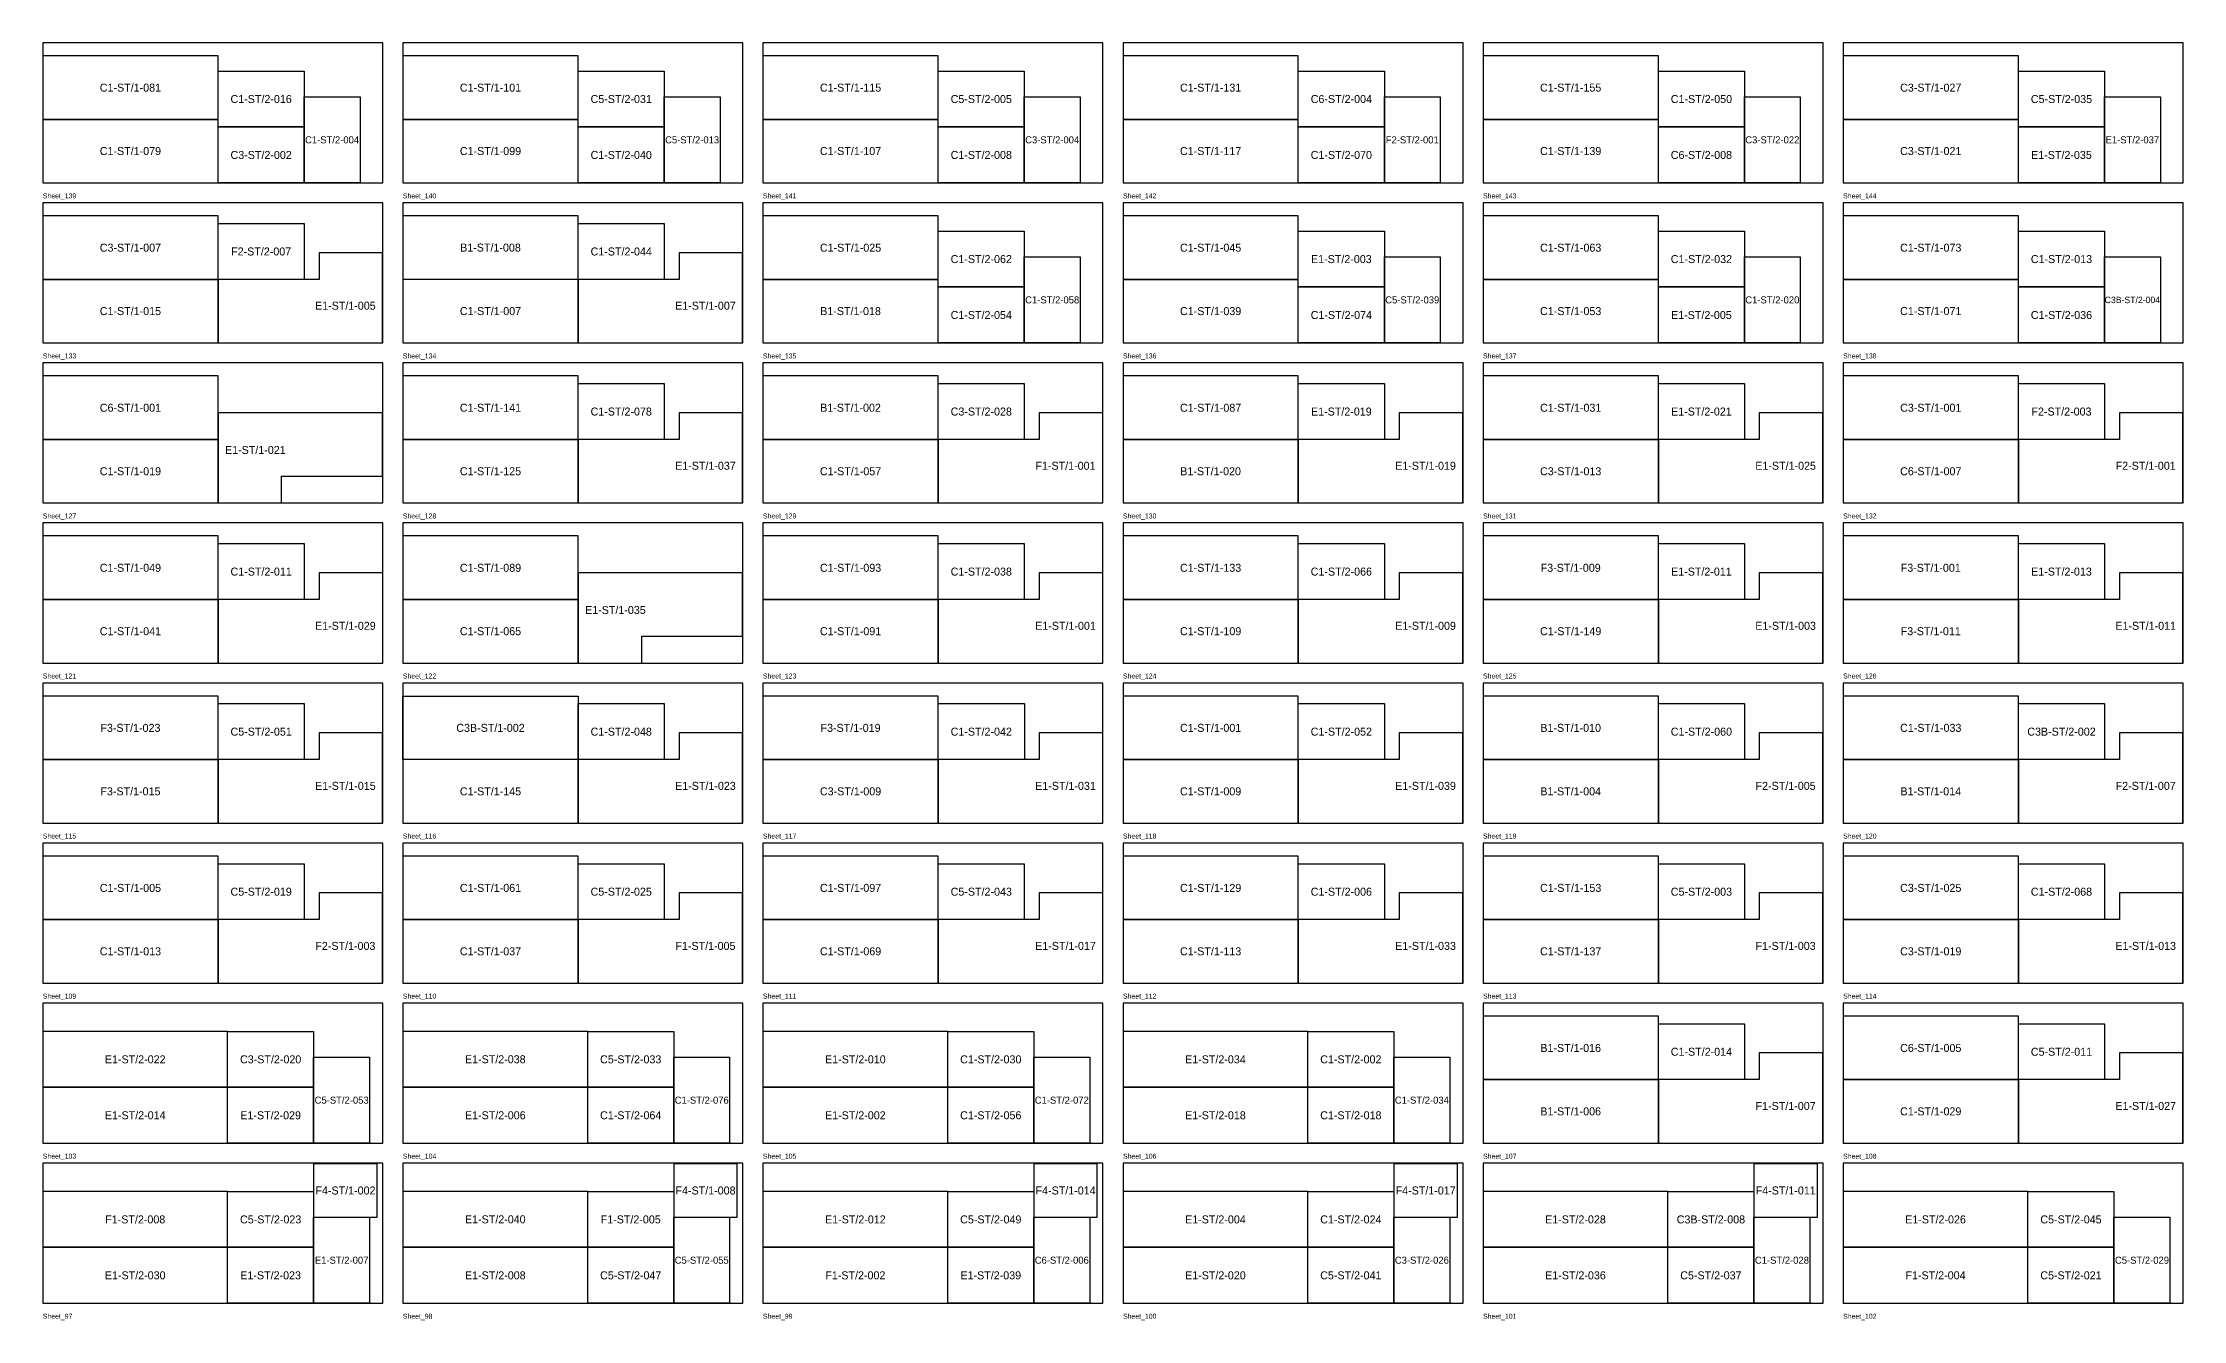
# Model space of a CAD drawing. Header units: millimetres. Extents: x 0 to 21400, y 0 to 52698.
# Drawn here: x 0 to 21400, y 27031 to 39800 of the extents above; entities that cross this region are included whole.
import ezdxf
from ezdxf.enums import TextEntityAlignment as Align

# ---------------------------------------------------------------- set-up
doc = ezdxf.new("R2010")
doc.units = ezdxf.units.MM
for name, color, linetype in [('NUMBERS', 7, 'Continuous'), ('OUTER', 7, 'Continuous'), ('SHEET_BORDER', 7, 'Continuous')]:
    doc.layers.add(name, color=color, linetype=linetype)

msp = doc.modelspace()

# ---------------------------------------------------------------- linework, layer by layer
at = {"layer": 'OUTER'}
for points in [[(0, 39035), (1753, 39035), (1753, 39670), (0, 39670), (0, 39035)], [(3600, 39035), (5353, 39035), (5353, 39670), (3600, 39670), (3600, 39035)], [(7200, 39035), (8953, 39035), (8953, 39670), (7200, 39670), (7200, 39035)], [(10800, 39035), (12553, 39035), (12553, 39670), (10800, 39670), (10800, 39035)], [(14400, 39035), (16153, 39035), (16153, 39670), (14400, 39670), (14400, 39035)], [(18000, 39035), (19753, 39035), (19753, 39670), (18000, 39670), (18000, 39035)], [(1753, 39518), (2613, 39518), (2613, 38959), (1753, 38959), (1753, 39518)], [(5353, 39518), (6213, 39518), (6213, 38959), (5353, 38959), (5353, 39518)], [(9813, 38959), (8953, 38959), (8953, 39518), (9813, 39518), (9813, 38959)], [(12553, 39518), (13413, 39518), (13413, 38959), (12553, 38959), (12553, 39518)], [(16153, 39518), (17013, 39518), (17013, 38959), (16153, 38959), (16153, 39518)], [(19753, 39518), (20613, 39518), (20613, 38959), (19753, 38959), (19753, 39518)], [(2613, 38400), (2613, 39260), (3172, 39260), (3172, 38400), (2613, 38400)], [(6213, 38400), (6213, 39260), (6772, 39260), (6772, 38400), (6213, 38400)], [(9813, 38400), (9813, 39260), (10372, 39260), (10372, 38400), (9813, 38400)], [(13413, 38400), (13413, 39260), (13972, 39260), (13972, 38400), (13413, 38400)], [(17013, 38400), (17013, 39260), (17572, 39260), (17572, 38400), (17013, 38400)], [(20613, 38400), (20613, 39260), (21172, 39260), (21172, 38400), (20613, 38400)], [(0, 38400), (1753, 38400), (1753, 39035), (0, 39035), (0, 38400)], [(1753, 38959), (2613, 38959), (2613, 38400), (1753, 38400), (1753, 38959)], [(3600, 38400), (5353, 38400), (5353, 39035), (3600, 39035), (3600, 38400)], [(5353, 38959), (6213, 38959), (6213, 38400), (5353, 38400), (5353, 38959)], [(7200, 38400), (8953, 38400), (8953, 39035), (7200, 39035), (7200, 38400)], [(8953, 38959), (9813, 38959), (9813, 38400), (8953, 38400), (8953, 38959)], [(10800, 38400), (12553, 38400), (12553, 39035), (10800, 39035), (10800, 38400)], [(12553, 38959), (13413, 38959), (13413, 38400), (12553, 38400), (12553, 38959)], [(14400, 38400), (16153, 38400), (16153, 39035), (14400, 39035), (14400, 38400)], [(16153, 38959), (17013, 38959), (17013, 38400), (16153, 38400), (16153, 38959)], [(18000, 38400), (19753, 38400), (19753, 39035), (18000, 39035), (18000, 38400)], [(19753, 38959), (20613, 38959), (20613, 38400), (19753, 38400), (19753, 38959)], [(0, 37435), (1753, 37435), (1753, 38070), (0, 38070), (0, 37435)], [(1753, 37994), (2613, 37994), (2613, 37435), (1753, 37435), (1753, 37994)], [(3600, 37436), (5353, 37436), (5353, 38070), (3600, 38070), (3600, 37436)], [(5353, 37994), (6213, 37994), (6213, 37435), (5353, 37435), (5353, 37994)], [(7200, 37435), (8953, 37435), (8953, 38070), (7200, 38070), (7200, 37435)], [(8953, 37918), (9813, 37918), (9813, 37359), (8953, 37359), (8953, 37918)], [(10800, 37435), (12553, 37435), (12553, 38070), (10800, 38070), (10800, 37435)], [(12553, 37918), (13413, 37918), (13413, 37359), (12553, 37359), (12553, 37918)], [(14400, 37435), (16153, 37435), (16153, 38070), (14400, 38070), (14400, 37435)], [(16153, 37918), (17013, 37918), (17013, 37359), (16153, 37359), (16153, 37918)], [(18000, 37435), (19753, 37435), (19753, 38070), (18000, 38070), (18000, 37435)], [(19753, 37918), (20613, 37918), (20613, 37359), (19753, 37359), (19753, 37918)], [(3397, 36800), (3397, 37702), (2762, 37702), (2762, 37435), (1753, 37435), (1753, 36800), (3397, 36800)], [(6997, 36800), (6997, 37702), (6362, 37702), (6362, 37435), (5353, 37435), (5353, 36800), (6997, 36800)], [(9813, 36800), (9813, 37660), (10372, 37660), (10372, 36800), (9813, 36800)], [(13413, 36800), (13413, 37660), (13972, 37660), (13972, 36800), (13413, 36800)], [(17013, 36800), (17013, 37660), (17572, 37660), (17572, 36800), (17013, 36800)], [(20613, 36800), (20613, 37660), (21172, 37660), (21172, 36800), (20613, 36800)], [(0, 36800), (1753, 36800), (1753, 37435), (0, 37435), (0, 36800)], [(3600, 36800), (5353, 36800), (5353, 37435), (3600, 37435), (3600, 36800)], [(7200, 36800), (8953, 36800), (8953, 37435), (7200, 37435), (7200, 36800)], [(8953, 37359), (9813, 37359), (9813, 36800), (8953, 36800), (8953, 37359)], [(10800, 36800), (12553, 36800), (12553, 37435), (10800, 37435), (10800, 36800)], [(12553, 37359), (13413, 37359), (13413, 36800), (12553, 36800), (12553, 37359)], [(14400, 36800), (16153, 36800), (16153, 37435), (14400, 37435), (14400, 36800)], [(16153, 37359), (17013, 37359), (17013, 36800), (16153, 36800), (16153, 37359)], [(18000, 36800), (19753, 36800), (19753, 37435), (18000, 37435), (18000, 36800)], [(19753, 37359), (20613, 37359), (20613, 36800), (19753, 36800), (19753, 37359)], [(0, 35835), (1753, 35835), (1753, 36470), (0, 36470), (0, 35835)], [(3600, 35835), (5353, 35835), (5353, 36470), (3600, 36470), (3600, 35835)], [(5353, 36394), (6213, 36394), (6213, 35835), (5353, 35835), (5353, 36394)], [(7200, 35835), (8953, 35835), (8953, 36470), (7200, 36470), (7200, 35835)], [(8953, 36394), (9813, 36394), (9813, 35835), (8953, 35835), (8953, 36394)], [(10800, 35835), (12553, 35835), (12553, 36470), (10800, 36470), (10800, 35835)], [(12553, 36394), (13413, 36394), (13413, 35835), (12553, 35835), (12553, 36394)], [(14400, 35835), (16153, 35835), (16153, 36470), (14400, 36470), (14400, 35835)], [(16153, 36394), (17013, 36394), (17013, 35835), (16153, 35835), (16153, 36394)], [(19753, 36470), (18000, 36470), (18000, 35835), (19753, 35835), (19753, 36470)], [(19753, 36394), (20613, 36394), (20613, 35835), (19753, 35835), (19753, 36394)], [(1753, 36102), (1753, 35200), (2388, 35200), (2388, 35467), (3397, 35467), (3397, 36102), (1753, 36102)], [(6997, 35200), (6997, 36102), (6362, 36102), (6362, 35835), (5353, 35835), (5353, 35200), (6997, 35200)], [(10597, 35200), (10597, 36102), (9962, 36102), (9962, 35835), (8953, 35835), (8953, 35200), (10597, 35200)], [(14197, 35200), (14197, 36102), (13562, 36102), (13562, 35835), (12553, 35835), (12553, 35200), (14197, 35200)], [(17797, 35200), (17797, 36102), (17162, 36102), (17162, 35835), (16153, 35835), (16153, 35200), (17797, 35200)], [(21397, 35200), (21397, 36102), (20762, 36102), (20762, 35835), (19753, 35835), (19753, 35200), (21397, 35200)], [(0, 35200), (1753, 35200), (1753, 35835), (0, 35835), (0, 35200)], [(3600, 35200), (5353, 35200), (5353, 35835), (3600, 35835), (3600, 35200)], [(7200, 35200), (8953, 35200), (8953, 35835), (7200, 35835), (7200, 35200)], [(10800, 35200), (12553, 35200), (12553, 35835), (10800, 35835), (10800, 35200)], [(14400, 35200), (16153, 35200), (16153, 35835), (14400, 35835), (14400, 35200)], [(18000, 35200), (19753, 35200), (19753, 35835), (18000, 35835), (18000, 35200)], [(0, 34235), (1753, 34235), (1753, 34870), (0, 34870), (0, 34235)], [(2614, 34235), (1753, 34235), (1753, 34794), (2614, 34794), (2614, 34235)], [(3600, 34235), (5353, 34235), (5353, 34870), (3600, 34870), (3600, 34235)], [(7200, 34235), (8953, 34235), (8953, 34870), (7200, 34870), (7200, 34235)], [(8953, 34794), (9813, 34794), (9813, 34235), (8953, 34235), (8953, 34794)], [(10800, 34235), (12553, 34235), (12553, 34870), (10800, 34870), (10800, 34235)], [(13413, 34235), (12553, 34235), (12553, 34794), (13413, 34794), (13413, 34235)], [(14400, 34235), (16153, 34235), (16153, 34870), (14400, 34870), (14400, 34235)], [(16153, 34794), (17013, 34794), (17013, 34235), (16153, 34235), (16153, 34794)], [(18000, 34235), (19753, 34235), (19753, 34870), (18000, 34870), (18000, 34235)], [(19753, 34794), (20613, 34794), (20613, 34235), (19753, 34235), (19753, 34794)], [(3398, 33600), (3398, 34502), (2762, 34502), (2762, 34235), (1753, 34235), (1753, 33600), (3398, 33600)], [(5353, 34502), (5353, 33600), (5988, 33600), (5988, 33867), (6997, 33867), (6997, 34502), (5353, 34502)], [(10597, 33600), (10597, 34502), (9962, 34502), (9962, 34235), (8953, 34235), (8953, 33600), (10597, 33600)], [(14197, 33600), (14197, 34502), (13562, 34502), (13562, 34235), (12553, 34235), (12553, 33600), (14197, 33600)], [(17797, 33600), (17797, 34502), (17162, 34502), (17162, 34235), (16153, 34235), (16153, 33600), (17797, 33600)], [(21397, 33600), (21397, 34502), (20762, 34502), (20762, 34235), (19753, 34235), (19753, 33600), (21397, 33600)], [(0, 33600), (1753, 33600), (1753, 34235), (0, 34235), (0, 33600)], [(3600, 33600), (5353, 33600), (5353, 34235), (3600, 34235), (3600, 33600)], [(7200, 33600), (8953, 33600), (8953, 34235), (7200, 34235), (7200, 33600)], [(10800, 33600), (12553, 33600), (12553, 34235), (10800, 34235), (10800, 33600)], [(14400, 33600), (16153, 33600), (16153, 34235), (14400, 34235), (14400, 33600)], [(18000, 33600), (19753, 33600), (19753, 34235), (18000, 34235), (18000, 33600)], [(0, 32635), (1753, 32635), (1753, 33270), (0, 33270), (0, 32635)], [(1753, 33194), (2613, 33194), (2613, 32635), (1753, 32635), (1753, 33194)], [(5353, 32635), (3600, 32635), (3600, 33270), (5353, 33270), (5353, 32635)], [(5353, 33194), (6213, 33194), (6213, 32635), (5353, 32635), (5353, 33194)], [(7200, 32635), (8953, 32635), (8953, 33270), (7200, 33270), (7200, 32635)], [(9814, 32635), (8953, 32635), (8953, 33194), (9814, 33194), (9814, 32635)], [(10800, 32635), (12553, 32635), (12553, 33270), (10800, 33270), (10800, 32635)], [(13413, 32635), (12553, 32635), (12553, 33194), (13413, 33194), (13413, 32635)], [(14400, 32635), (16153, 32635), (16153, 33270), (14400, 33270), (14400, 32635)], [(16153, 33194), (17013, 33194), (17013, 32635), (16153, 32635), (16153, 33194)], [(18000, 32635), (19753, 32635), (19753, 33270), (18000, 33270), (18000, 32635)], [(19753, 33194), (20613, 33194), (20613, 32635), (19753, 32635), (19753, 33194)], [(3397, 32000), (3397, 32902), (2762, 32902), (2762, 32635), (1753, 32635), (1753, 32000), (3397, 32000)], [(6997, 32000), (6997, 32902), (6362, 32902), (6362, 32635), (5353, 32635), (5353, 32000), (6997, 32000)], [(10598, 32000), (10598, 32902), (9962, 32902), (9962, 32635), (8953, 32635), (8953, 32000), (10598, 32000)], [(14197, 32000), (14197, 32902), (13562, 32902), (13562, 32635), (12553, 32635), (12553, 32000), (14197, 32000)], [(17798, 32000), (17798, 32902), (17162, 32902), (17162, 32635), (16153, 32635), (16153, 32000), (17798, 32000)], [(21398, 32000), (21398, 32902), (20762, 32902), (20762, 32635), (19753, 32635), (19753, 32000), (21398, 32000)], [(0, 32000), (1753, 32000), (1753, 32635), (0, 32635), (0, 32000)], [(3600, 32000), (5353, 32000), (5353, 32635), (3600, 32635), (3600, 32000)], [(7200, 32000), (8953, 32000), (8953, 32635), (7200, 32635), (7200, 32000)], [(12553, 32635), (10800, 32635), (10800, 32000), (12553, 32000), (12553, 32635)], [(14400, 32000), (16153, 32000), (16153, 32635), (14400, 32635), (14400, 32000)], [(18000, 32000), (19753, 32000), (19753, 32635), (18000, 32635), (18000, 32000)], [(0, 31035), (1753, 31035), (1753, 31670), (0, 31670), (0, 31035)], [(1753, 31594), (2613, 31594), (2613, 31035), (1753, 31035), (1753, 31594)], [(3600, 31035), (5353, 31035), (5353, 31670), (3600, 31670), (3600, 31035)], [(5353, 31594), (6213, 31594), (6213, 31035), (5353, 31035), (5353, 31594)], [(7200, 31035), (8953, 31035), (8953, 31670), (7200, 31670), (7200, 31035)], [(8953, 31594), (9813, 31594), (9813, 31035), (8953, 31035), (8953, 31594)], [(10800, 31035), (12553, 31035), (12553, 31670), (10800, 31670), (10800, 31035)], [(12553, 31594), (13413, 31594), (13413, 31035), (12553, 31035), (12553, 31594)], [(14400, 31035), (16153, 31035), (16153, 31670), (14400, 31670), (14400, 31035)], [(16153, 31594), (17013, 31594), (17013, 31035), (16153, 31035), (16153, 31594)], [(18000, 31035), (19753, 31035), (19753, 31670), (18000, 31670), (18000, 31035)], [(19753, 31594), (20613, 31594), (20613, 31035), (19753, 31035), (19753, 31594)], [(3397, 30400), (3397, 31302), (2762, 31302), (2762, 31035), (1753, 31035), (1753, 30400), (3397, 30400)], [(6997, 30400), (6997, 31302), (6362, 31302), (6362, 31035), (5353, 31035), (5353, 30400), (6997, 30400)], [(10597, 30400), (10597, 31302), (9962, 31302), (9962, 31035), (8953, 31035), (8953, 30400), (10597, 30400)], [(14197, 30400), (14197, 31302), (13562, 31302), (13562, 31035), (12553, 31035), (12553, 30400), (14197, 30400)], [(17797, 30400), (17797, 31302), (17162, 31302), (17162, 31035), (16153, 31035), (16153, 30400), (17797, 30400)], [(21397, 30400), (21397, 31302), (20762, 31302), (20762, 31035), (19753, 31035), (19753, 30400), (21397, 30400)], [(0, 30400), (1753, 30400), (1753, 31035), (0, 31035), (0, 30400)], [(3600, 30400), (5353, 30400), (5353, 31035), (3600, 31035), (3600, 30400)], [(7200, 30400), (8953, 30400), (8953, 31035), (7200, 31035), (7200, 30400)], [(10800, 30400), (12553, 30400), (12553, 31035), (10800, 31035), (10800, 30400)], [(14400, 30400), (16153, 30400), (16153, 31035), (14400, 31035), (14400, 30400)], [(18000, 30400), (19753, 30400), (19753, 31035), (18000, 31035), (18000, 30400)], [(14400, 29435), (16153, 29435), (16153, 30070), (14400, 30070), (14400, 29435)], [(16153, 29994), (17013, 29994), (17013, 29435), (16153, 29435), (16153, 29994)], [(18000, 29435), (19753, 29435), (19753, 30070), (18000, 30070), (18000, 29435)], [(19753, 29994), (20613, 29994), (20613, 29435), (19753, 29435), (19753, 29994)], [(1848, 29918), (0, 29918), (0, 29359), (1848, 29359), (1848, 29918)], [(1848, 29918), (2708, 29918), (2708, 29359), (1848, 29359), (1848, 29918)], [(5448, 29918), (3600, 29918), (3600, 29359), (5448, 29359), (5448, 29918)], [(5448, 29918), (6308, 29918), (6308, 29359), (5448, 29359), (5448, 29918)], [(9048, 29918), (7200, 29918), (7200, 29359), (9048, 29359), (9048, 29918)], [(9048, 29918), (9908, 29918), (9908, 29359), (9048, 29359), (9048, 29918)], [(12648, 29918), (10800, 29918), (10800, 29359), (12648, 29359), (12648, 29918)], [(12648, 29918), (13508, 29918), (13508, 29359), (12648, 29359), (12648, 29918)], [(2708, 28800), (2708, 29660), (3267, 29660), (3267, 28800), (2708, 28800)], [(6867, 29660), (6867, 28800), (6308, 28800), (6308, 29660), (6867, 29660)], [(10467, 29660), (10467, 28800), (9908, 28800), (9908, 29660), (10467, 29660)], [(13508, 28800), (13508, 29660), (14067, 29660), (14067, 28800), (13508, 28800)], [(17797, 28800), (17797, 29702), (17162, 29702), (17162, 29435), (16153, 29435), (16153, 28800), (17797, 28800)], [(21397, 28800), (21397, 29702), (20762, 29702), (20762, 29435), (19753, 29435), (19753, 28800), (21397, 28800)], [(1848, 29359), (0, 29359), (0, 28800), (1848, 28800), (1848, 29359)], [(1848, 29359), (2708, 29359), (2708, 28800), (1848, 28800), (1848, 29359)], [(5448, 29359), (3600, 29359), (3600, 28800), (5448, 28800), (5448, 29359)], [(5448, 29359), (6308, 29359), (6308, 28800), (5448, 28800), (5448, 29359)], [(9048, 29359), (7200, 29359), (7200, 28800), (9048, 28800), (9048, 29359)], [(9048, 29359), (9908, 29359), (9908, 28800), (9048, 28800), (9048, 29359)], [(12648, 29359), (10800, 29359), (10800, 28800), (12648, 28800), (12648, 29359)], [(12648, 29359), (13508, 29359), (13508, 28800), (12648, 28800), (12648, 29359)], [(14400, 28800), (16153, 28800), (16153, 29435), (14400, 29435), (14400, 28800)], [(18000, 28800), (19753, 28800), (19753, 29435), (18000, 29435), (18000, 28800)], [(3343, 28060), (3343, 28594), (2708, 28594), (2708, 28060), (3343, 28060)], [(6943, 28060), (6943, 28594), (6308, 28594), (6308, 28060), (6943, 28060)], [(10543, 28060), (10543, 28594), (9908, 28594), (9908, 28060), (10543, 28060)], [(14143, 28060), (14143, 28594), (13508, 28594), (13508, 28060), (14143, 28060)], [(17743, 28060), (17743, 28594), (17108, 28594), (17108, 28060), (17743, 28060)], [(1848, 28318), (0, 28318), (0, 27759), (1848, 27759), (1848, 28318)], [(1848, 28318), (2708, 28318), (2708, 27759), (1848, 27759), (1848, 28318)], [(5448, 28318), (3600, 28318), (3600, 27759), (5448, 27759), (5448, 28318)], [(5448, 28318), (6308, 28318), (6308, 27759), (5448, 27759), (5448, 28318)], [(9048, 28318), (7200, 28318), (7200, 27759), (9048, 27759), (9048, 28318)], [(9048, 28318), (9908, 28318), (9908, 27759), (9048, 27759), (9048, 28318)], [(12648, 28318), (10800, 28318), (10800, 27759), (12648, 27759), (12648, 28318)], [(12648, 28318), (13508, 28318), (13508, 27759), (12648, 27759), (12648, 28318)], [(16248, 28318), (14400, 28318), (14400, 27759), (16248, 27759), (16248, 28318)], [(16248, 28318), (17108, 28318), (17108, 27759), (16248, 27759), (16248, 28318)], [(19848, 28318), (18000, 28318), (18000, 27759), (19848, 27759), (19848, 28318)], [(19848, 28318), (20708, 28318), (20708, 27759), (19848, 27759), (19848, 28318)], [(2708, 27200), (2708, 28060), (3267, 28060), (3267, 27200), (2708, 27200)], [(6308, 27200), (6308, 28060), (6867, 28060), (6867, 27200), (6308, 27200)], [(9908, 27200), (9908, 28060), (10467, 28060), (10467, 27200), (9908, 27200)], [(13508, 27200), (13508, 28060), (14067, 28060), (14067, 27200), (13508, 27200)], [(17108, 27200), (17108, 28060), (17667, 28060), (17667, 27200), (17108, 27200)], [(20708, 27200), (20708, 28060), (21267, 28060), (21267, 27200), (20708, 27200)], [(1848, 27759), (0, 27759), (0, 27200), (1848, 27200), (1848, 27759)], [(1848, 27759), (2708, 27759), (2708, 27200), (1848, 27200), (1848, 27759)], [(5448, 27759), (3600, 27759), (3600, 27200), (5448, 27200), (5448, 27759)], [(5448, 27759), (6308, 27759), (6308, 27200), (5448, 27200), (5448, 27759)], [(9048, 27759), (7200, 27759), (7200, 27200), (9048, 27200), (9048, 27759)], [(9048, 27759), (9908, 27759), (9908, 27200), (9048, 27200), (9048, 27759)], [(12648, 27759), (10800, 27759), (10800, 27200), (12648, 27200), (12648, 27759)], [(12648, 27759), (13508, 27759), (13508, 27200), (12648, 27200), (12648, 27759)], [(16248, 27759), (14400, 27759), (14400, 27200), (16248, 27200), (16248, 27759)], [(16248, 27759), (17108, 27759), (17108, 27200), (16248, 27200), (16248, 27759)], [(19848, 27759), (18000, 27759), (18000, 27200), (19848, 27200), (19848, 27759)], [(19848, 27759), (20708, 27759), (20708, 27200), (19848, 27200), (19848, 27759)]]:
    msp.add_lwpolyline(points, dxfattribs=at)
at = {"layer": 'SHEET_BORDER', "color": 1}
for points in [[(0, 38400), (3400, 38400), (3400, 39800), (0, 39800), (0, 38400)], [(3600, 38400), (7000, 38400), (7000, 39800), (3600, 39800), (3600, 38400)], [(7200, 38400), (10600, 38400), (10600, 39800), (7200, 39800), (7200, 38400)], [(10800, 38400), (14200, 38400), (14200, 39800), (10800, 39800), (10800, 38400)], [(14400, 38400), (17800, 38400), (17800, 39800), (14400, 39800), (14400, 38400)], [(18000, 38400), (21400, 38400), (21400, 39800), (18000, 39800), (18000, 38400)], [(0, 36800), (3400, 36800), (3400, 38200), (0, 38200), (0, 36800)], [(3600, 36800), (7000, 36800), (7000, 38200), (3600, 38200), (3600, 36800)], [(7200, 36800), (10600, 36800), (10600, 38200), (7200, 38200), (7200, 36800)], [(10800, 36800), (14200, 36800), (14200, 38200), (10800, 38200), (10800, 36800)], [(14400, 36800), (17800, 36800), (17800, 38200), (14400, 38200), (14400, 36800)], [(18000, 36800), (21400, 36800), (21400, 38200), (18000, 38200), (18000, 36800)], [(0, 35200), (3400, 35200), (3400, 36600), (0, 36600), (0, 35200)], [(3600, 35200), (7000, 35200), (7000, 36600), (3600, 36600), (3600, 35200)], [(7200, 35200), (10600, 35200), (10600, 36600), (7200, 36600), (7200, 35200)], [(10800, 35200), (14200, 35200), (14200, 36600), (10800, 36600), (10800, 35200)], [(14400, 35200), (17800, 35200), (17800, 36600), (14400, 36600), (14400, 35200)], [(18000, 35200), (21400, 35200), (21400, 36600), (18000, 36600), (18000, 35200)], [(0, 33600), (3400, 33600), (3400, 35000), (0, 35000), (0, 33600)], [(3600, 33600), (7000, 33600), (7000, 35000), (3600, 35000), (3600, 33600)], [(7200, 33600), (10600, 33600), (10600, 35000), (7200, 35000), (7200, 33600)], [(10800, 33600), (14200, 33600), (14200, 35000), (10800, 35000), (10800, 33600)], [(14400, 33600), (17800, 33600), (17800, 35000), (14400, 35000), (14400, 33600)], [(18000, 33600), (21400, 33600), (21400, 35000), (18000, 35000), (18000, 33600)], [(0, 32000), (3400, 32000), (3400, 33400), (0, 33400), (0, 32000)], [(3600, 32000), (7000, 32000), (7000, 33400), (3600, 33400), (3600, 32000)], [(7200, 32000), (10600, 32000), (10600, 33400), (7200, 33400), (7200, 32000)], [(10800, 32000), (14200, 32000), (14200, 33400), (10800, 33400), (10800, 32000)], [(14400, 32000), (17800, 32000), (17800, 33400), (14400, 33400), (14400, 32000)], [(18000, 32000), (21400, 32000), (21400, 33400), (18000, 33400), (18000, 32000)], [(0, 30400), (3400, 30400), (3400, 31800), (0, 31800), (0, 30400)], [(3600, 30400), (7000, 30400), (7000, 31800), (3600, 31800), (3600, 30400)], [(7200, 30400), (10600, 30400), (10600, 31800), (7200, 31800), (7200, 30400)], [(10800, 30400), (14200, 30400), (14200, 31800), (10800, 31800), (10800, 30400)], [(14400, 30400), (17800, 30400), (17800, 31800), (14400, 31800), (14400, 30400)], [(18000, 30400), (21400, 30400), (21400, 31800), (18000, 31800), (18000, 30400)], [(0, 28800), (3400, 28800), (3400, 30200), (0, 30200), (0, 28800)], [(3600, 28800), (7000, 28800), (7000, 30200), (3600, 30200), (3600, 28800)], [(7200, 28800), (10600, 28800), (10600, 30200), (7200, 30200), (7200, 28800)], [(10800, 28800), (14200, 28800), (14200, 30200), (10800, 30200), (10800, 28800)], [(14400, 28800), (17800, 28800), (17800, 30200), (14400, 30200), (14400, 28800)], [(18000, 28800), (21400, 28800), (21400, 30200), (18000, 30200), (18000, 28800)], [(0, 27200), (3400, 27200), (3400, 28600), (0, 28600), (0, 27200)], [(3600, 27200), (7000, 27200), (7000, 28600), (3600, 28600), (3600, 27200)], [(7200, 27200), (10600, 27200), (10600, 28600), (7200, 28600), (7200, 27200)], [(10800, 27200), (14200, 27200), (14200, 28600), (10800, 28600), (10800, 27200)], [(14400, 27200), (17800, 27200), (17800, 28600), (14400, 28600), (14400, 27200)], [(18000, 27200), (21400, 27200), (21400, 28600), (18000, 28600), (18000, 27200)]]:
    msp.add_lwpolyline(points, dxfattribs=at)

# ---------------------------------------------------------------- texts
at = {"layer": 'NUMBERS'}
for s, height, p in [('C1-ST/1-081', 80, (876, 39352)), ('C1-ST/1-101', 80, (4476, 39352)), ('C1-ST/1-115', 80, (8076, 39352)), ('C1-ST/1-131', 80, (11676, 39352)), ('C1-ST/1-155', 80, (15276, 39352)), ('C3-ST/1-027', 80, (18876, 39352)), ('C1-ST/2-016', 80, (2183, 39238)), ('C5-ST/2-031', 80, (5783, 39238)), ('C5-ST/2-005', 80, (9383, 39238)), ('C6-ST/2-004', 80, (12983, 39238)), ('C1-ST/2-050', 80, (16583, 39238)), ('C5-ST/2-035', 80, (20183, 39238)), ('C1-ST/1-079', 80, (876, 38718)), ('C1-ST/2-004', 70.56, (2892, 38830)), ('C1-ST/1-099', 80, (4476, 38718)), ('C5-ST/2-013', 70.56, (6492, 38830)), ('C1-ST/1-107', 80, (8076, 38718)), ('C3-ST/2-004', 70.56, (10092, 38830)), ('C1-ST/1-117', 80, (11676, 38718)), ('F2-ST/2-001', 70.56, (13692, 38830)), ('C1-ST/1-139', 80, (15276, 38718)), ('C3-ST/2-022', 70.56, (17292, 38830)), ('C3-ST/1-021', 80, (18876, 38718)), ('E1-ST/2-037', 70.56, (20892, 38830)), ('C3-ST/2-002', 80, (2183, 38679)), ('C1-ST/2-040', 80, (5783, 38679)), ('C1-ST/2-008', 80, (9383, 38679)), ('C1-ST/2-070', 80, (12983, 38679)), ('C6-ST/2-008', 80, (16583, 38679)), ('E1-ST/2-035', 80, (20183, 38679)), ('C3-ST/1-007', 80, (876, 37752)), ('F2-ST/2-007', 80, (2183, 37714)), ('B1-ST/1-008', 80, (4476, 37753)), ('C1-ST/2-044', 80, (5783, 37714)), ('C1-ST/1-025', 80, (8076, 37752)), ('C1-ST/2-062', 80, (9383, 37638)), ('C1-ST/1-045', 80, (11676, 37752)), ('E1-ST/2-003', 80, (12983, 37638)), ('C1-ST/1-063', 80, (15276, 37752)), ('C1-ST/2-032', 80, (16583, 37638)), ('C1-ST/1-073', 80, (18876, 37752)), ('C1-ST/2-013', 80, (20183, 37638)), ('C1-ST/2-058', 70.56, (10092, 37230)), ('C5-ST/2-039', 70.56, (13692, 37230)), ('C1-ST/2-020', 70.56, (17292, 37230)), ('C3B-ST/2-004', 64.68, (20892, 37230)), ('C1-ST/1-015', 80, (876, 37118)), ('E1-ST/1-005', 80, (3025, 37172)), ('C1-ST/1-007', 80, (4476, 37118)), ('E1-ST/1-007', 80, (6625, 37172)), ('B1-ST/1-018', 80, (8076, 37118)), ('C1-ST/2-054', 80, (9383, 37079)), ('C1-ST/1-039', 80, (11676, 37118)), ('C1-ST/2-074', 80, (12983, 37079)), ('C1-ST/1-053', 80, (15276, 37118)), ('E1-ST/2-005', 80, (16583, 37079)), ('C1-ST/1-071', 80, (18876, 37118)), ('C1-ST/2-036', 80, (20183, 37079)), ('C6-ST/1-001', 80, (876, 36152)), ('C1-ST/1-141', 80, (4476, 36152)), ('B1-ST/1-002', 80, (8076, 36152)), ('C1-ST/1-087', 80, (11676, 36152)), ('C1-ST/1-031', 80, (15276, 36152)), ('C3-ST/1-001', 80, (18876, 36152)), ('C1-ST/2-078', 80, (5783, 36114)), ('C3-ST/2-028', 80, (9383, 36114)), ('E1-ST/2-019', 80, (12983, 36114)), ('E1-ST/2-021', 80, (16583, 36114)), ('F2-ST/2-003', 80, (20183, 36114)), ('E1-ST/1-021', 80, (2125, 35730)), ('C1-ST/1-019', 80, (876, 35517)), ('C1-ST/1-125', 80, (4476, 35517)), ('E1-ST/1-037', 80, (6625, 35572)), ('C1-ST/1-057', 80, (8076, 35517)), ('F1-ST/1-001', 80, (10225, 35572)), ('B1-ST/1-020', 80, (11676, 35517)), ('E1-ST/1-019', 80, (13825, 35572)), ('C3-ST/1-013', 80, (15276, 35517)), ('E1-ST/1-025', 80, (17425, 35572)), ('C6-ST/1-007', 80, (18876, 35517)), ('F2-ST/1-001', 80, (21025, 35572)), ('C1-ST/1-049', 80, (876, 34552)), ('C1-ST/2-011', 80, (2183, 34514)), ('C1-ST/1-089', 80, (4476, 34552)), ('C1-ST/1-093', 80, (8076, 34552)), ('C1-ST/2-038', 80, (9383, 34514)), ('C1-ST/1-133', 80, (11676, 34552)), ('C1-ST/2-066', 80, (12983, 34514)), ('F3-ST/1-009', 80, (15276, 34552)), ('E1-ST/2-011', 80, (16583, 34514)), ('F3-ST/1-001', 80, (18876, 34552)), ('E1-ST/2-013', 80, (20183, 34514)), ('E1-ST/1-035', 80, (5725, 34130)), ('C1-ST/1-041', 80, (876, 33918)), ('E1-ST/1-029', 80, (3025, 33972)), ('C1-ST/1-065', 80, (4476, 33918)), ('C1-ST/1-091', 80, (8076, 33918)), ('E1-ST/1-001', 80, (10225, 33972)), ('C1-ST/1-109', 80, (11676, 33918)), ('E1-ST/1-009', 80, (13825, 33972)), ('C1-ST/1-149', 80, (15276, 33918)), ('E1-ST/1-003', 80, (17425, 33972)), ('F3-ST/1-011', 80, (18876, 33918)), ('E1-ST/1-011', 80, (21025, 33972)), ('F3-ST/1-023', 80, (876, 32952)), ('C5-ST/2-051', 80, (2183, 32914)), ('C3B-ST/1-002', 80, (4476, 32952)), ('C1-ST/2-048', 80, (5783, 32914)), ('F3-ST/1-019', 80, (8076, 32952)), ('C1-ST/2-042', 80, (9383, 32914)), ('C1-ST/1-001', 80, (11676, 32952)), ('C1-ST/2-052', 80, (12983, 32914)), ('B1-ST/1-010', 80, (15276, 32952)), ('C1-ST/2-060', 80, (16583, 32914)), ('C1-ST/1-033', 80, (18876, 32952)), ('C3B-ST/2-002', 80, (20183, 32914)), ('F3-ST/1-015', 80, (876, 32317)), ('E1-ST/1-015', 80, (3025, 32372)), ('C1-ST/1-145', 80, (4476, 32317)), ('E1-ST/1-023', 80, (6625, 32372)), ('C3-ST/1-009', 80, (8076, 32317)), ('E1-ST/1-031', 80, (10225, 32372)), ('C1-ST/1-009', 80, (11676, 32317)), ('E1-ST/1-039', 80, (13825, 32372)), ('B1-ST/1-004', 80, (15276, 32317)), ('F2-ST/1-005', 80, (17425, 32372)), ('B1-ST/1-014', 80, (18876, 32317)), ('F2-ST/1-007', 80, (21025, 32372)), ('C1-ST/1-005', 80, (876, 31352)), ('C5-ST/2-019', 80, (2183, 31314)), ('C1-ST/1-061', 80, (4476, 31352)), ('C5-ST/2-025', 80, (5783, 31314)), ('C1-ST/1-097', 80, (8076, 31352)), ('C5-ST/2-043', 80, (9383, 31314)), ('C1-ST/1-129', 80, (11676, 31352)), ('C1-ST/2-006', 80, (12983, 31314)), ('C1-ST/1-153', 80, (15276, 31352)), ('C5-ST/2-003', 80, (16583, 31314)), ('C3-ST/1-025', 80, (18876, 31352)), ('C1-ST/2-068', 80, (20183, 31314)), ('F2-ST/1-003', 80, (3025, 30772)), ('F1-ST/1-005', 80, (6625, 30772)), ('E1-ST/1-017', 80, (10225, 30772)), ('E1-ST/1-033', 80, (13825, 30772)), ('F1-ST/1-003', 80, (17425, 30772)), ('E1-ST/1-013', 80, (21025, 30772)), ('C1-ST/1-013', 80, (876, 30718)), ('C1-ST/1-037', 80, (4476, 30718)), ('C1-ST/1-069', 80, (8076, 30718)), ('C1-ST/1-113', 80, (11676, 30718)), ('C1-ST/1-137', 80, (15276, 30718)), ('C3-ST/1-019', 80, (18876, 30718)), ('B1-ST/1-016', 80, (15276, 29752)), ('C1-ST/2-014', 80, (16583, 29714)), ('C6-ST/1-005', 80, (18876, 29752)), ('C5-ST/2-011', 80, (20183, 29714)), ('E1-ST/2-022', 80, (924, 29638)), ('C3-ST/2-020', 80, (2278, 29638)), ('E1-ST/2-038', 80, (4524, 29639)), ('C5-ST/2-033', 80, (5878, 29638)), ('E1-ST/2-010', 80, (8124, 29638)), ('C1-ST/2-030', 80, (9478, 29638)), ('E1-ST/2-034', 80, (11724, 29638)), ('C1-ST/2-002', 80, (13078, 29638)), ('E1-ST/2-014', 80, (924, 29079)), ('E1-ST/2-029', 80, (2278, 29079)), ('C5-ST/2-053', 70.56, (2988, 29230)), ('E1-ST/2-006', 80, (4524, 29079)), ('C1-ST/2-064', 80, (5878, 29079)), ('C1-ST/2-076', 70.56, (6588, 29230)), ('E1-ST/2-002', 80, (8124, 29079)), ('C1-ST/2-056', 80, (9478, 29079)), ('C1-ST/2-072', 70.56, (10188, 29230)), ('E1-ST/2-018', 80, (11724, 29079)), ('C1-ST/2-018', 80, (13078, 29079)), ('C1-ST/2-034', 70.56, (13788, 29230)), ('B1-ST/1-006', 80, (15276, 29118)), ('F1-ST/1-007', 80, (17425, 29172)), ('C1-ST/1-029', 80, (18876, 29118)), ('E1-ST/1-027', 80, (21025, 29172)), ('F4-ST/1-002', 80, (3026, 28327)), ('F4-ST/1-008', 80, (6626, 28327)), ('F4-ST/1-014', 80, (10226, 28327)), ('F4-ST/1-017', 80, (13826, 28327)), ('F4-ST/1-011', 80, (17426, 28327)), ('F1-ST/2-008', 80, (924, 28038)), ('C5-ST/2-023', 80, (2278, 28038)), ('E1-ST/2-040', 80, (4524, 28039)), ('F1-ST/2-005', 80, (5878, 28038)), ('E1-ST/2-012', 80, (8124, 28038)), ('C5-ST/2-049', 80, (9478, 28038)), ('E1-ST/2-004', 80, (11724, 28038)), ('C1-ST/2-024', 80, (13078, 28038)), ('E1-ST/2-028', 80, (15324, 28038)), ('C3B-ST/2-008', 80, (16678, 28038)), ('E1-ST/2-026', 80, (18924, 28038)), ('C5-ST/2-045', 80, (20278, 28038)), ('E1-ST/2-007', 70.56, (2988, 27630)), ('C5-ST/2-055', 70.56, (6588, 27630)), ('C6-ST/2-006', 70.56, (10188, 27630)), ('C3-ST/2-026', 70.56, (13788, 27630)), ('C1-ST/2-028', 70.56, (17388, 27630)), ('C5-ST/2-029', 70.56, (20988, 27630)), ('E1-ST/2-030', 80, (924, 27479)), ('E1-ST/2-023', 80, (2278, 27479)), ('E1-ST/2-008', 80, (4524, 27479)), ('C5-ST/2-047', 80, (5878, 27479)), ('F1-ST/2-002', 80, (8124, 27479)), ('E1-ST/2-039', 80, (9478, 27479)), ('E1-ST/2-020', 80, (11724, 27479)), ('C5-ST/2-041', 80, (13078, 27479)), ('E1-ST/2-036', 80, (15324, 27479)), ('C5-ST/2-037', 80, (16678, 27479)), ('F1-ST/2-004', 80, (18924, 27479)), ('C5-ST/2-021', 80, (20278, 27479))]:
    msp.add_text(s, height=height, dxfattribs=at).set_placement(p, align=Align.MIDDLE_CENTER)
at = {"layer": 'SHEET_BORDER', "color": 1}
for s, p in [('Sheet_139', (0, 38230)), ('Sheet_140', (3600, 38230)), ('Sheet_141', (7200, 38230)), ('Sheet_142', (10800, 38230)), ('Sheet_143', (14400, 38230)), ('Sheet_144', (18000, 38230)), ('Sheet_133', (0, 36630)), ('Sheet_134', (3600, 36630)), ('Sheet_135', (7200, 36630)), ('Sheet_136', (10800, 36630)), ('Sheet_137', (14400, 36630)), ('Sheet_138', (18000, 36630)), ('Sheet_127', (0, 35030)), ('Sheet_128', (3600, 35030)), ('Sheet_129', (7200, 35030)), ('Sheet_130', (10800, 35030)), ('Sheet_131', (14400, 35030)), ('Sheet_132', (18000, 35030)), ('Sheet_121', (0, 33430)), ('Sheet_122', (3600, 33430)), ('Sheet_123', (7200, 33430)), ('Sheet_124', (10800, 33430)), ('Sheet_125', (14400, 33430)), ('Sheet_126', (18000, 33430)), ('Sheet_115', (0, 31830)), ('Sheet_116', (3600, 31830)), ('Sheet_117', (7200, 31830)), ('Sheet_118', (10800, 31830)), ('Sheet_119', (14400, 31830)), ('Sheet_120', (18000, 31830)), ('Sheet_109', (0, 30230)), ('Sheet_110', (3600, 30230)), ('Sheet_111', (7200, 30230)), ('Sheet_112', (10800, 30230)), ('Sheet_113', (14400, 30230)), ('Sheet_114', (18000, 30230)), ('Sheet_103', (0, 28630)), ('Sheet_104', (3600, 28630)), ('Sheet_105', (7200, 28630)), ('Sheet_106', (10800, 28630)), ('Sheet_107', (14400, 28630)), ('Sheet_108', (18000, 28630)), ('Sheet_97', (0, 27030)), ('Sheet_98', (3600, 27030)), ('Sheet_99', (7200, 27030)), ('Sheet_100', (10800, 27030)), ('Sheet_101', (14400, 27030)), ('Sheet_102', (18000, 27030))]:
    msp.add_text(s, height=50, dxfattribs=at).set_placement(p, align=Align.BOTTOM_LEFT)

doc.saveas('drawing.dxf')
